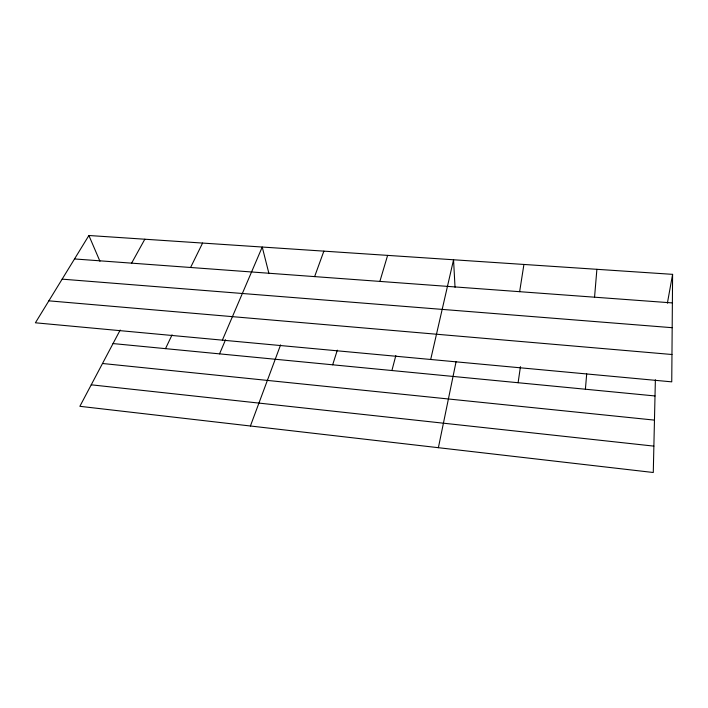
<?xml version="1.0" encoding="UTF-8"?>
<svg xmlns="http://www.w3.org/2000/svg" width="708" height="708" viewBox="0 0 708 708"><rect width="100%" height="100%" fill="white"/><g stroke="black" fill="none" stroke-linecap="round" stroke-linejoin="round"><path stroke-width="1.06" d="M672.6 274.35L671.75 381.851L35.4 322.795L88.889 235.499L672.6 274.35L667.379 303.201M655.378 379.798L653.28 472.501L79.871 406.312L120.192 330.025M594.552 297.192L596.888 269.314M585.392 389.223L586.693 373.904M518.106 382.727L520.451 366.664M519.637 291.687L523.92 264.456M438.385 447.695L456.058 361.77M430.694 359.478L453.554 259.774L455.032 287.28M391.905 370.532L395.834 355.566M379.877 281.403L387.612 255.384M332.671 364.806L337.327 350.15M314.618 276.607L323.875 251.136M250.411 425.995L280.589 344.893M219.542 353.867L225.533 339.787M222.374 340.15L262.234 247.039L268.952 273.58M165.495 348.646L172.088 334.84M190.585 267.491L202.585 243.065M131.608 263.146L144.83 239.224M74.517 258.951L672.37 302.918M62.145 279.147L672.175 327.698M48.852 300.838L671.963 354.504M113.032 343.575L655.015 395.958M102.501 363.496L654.466 420.118M91.235 384.816L653.873 446.12M88.889 235.499L99.952 261.279"/></g></svg>
